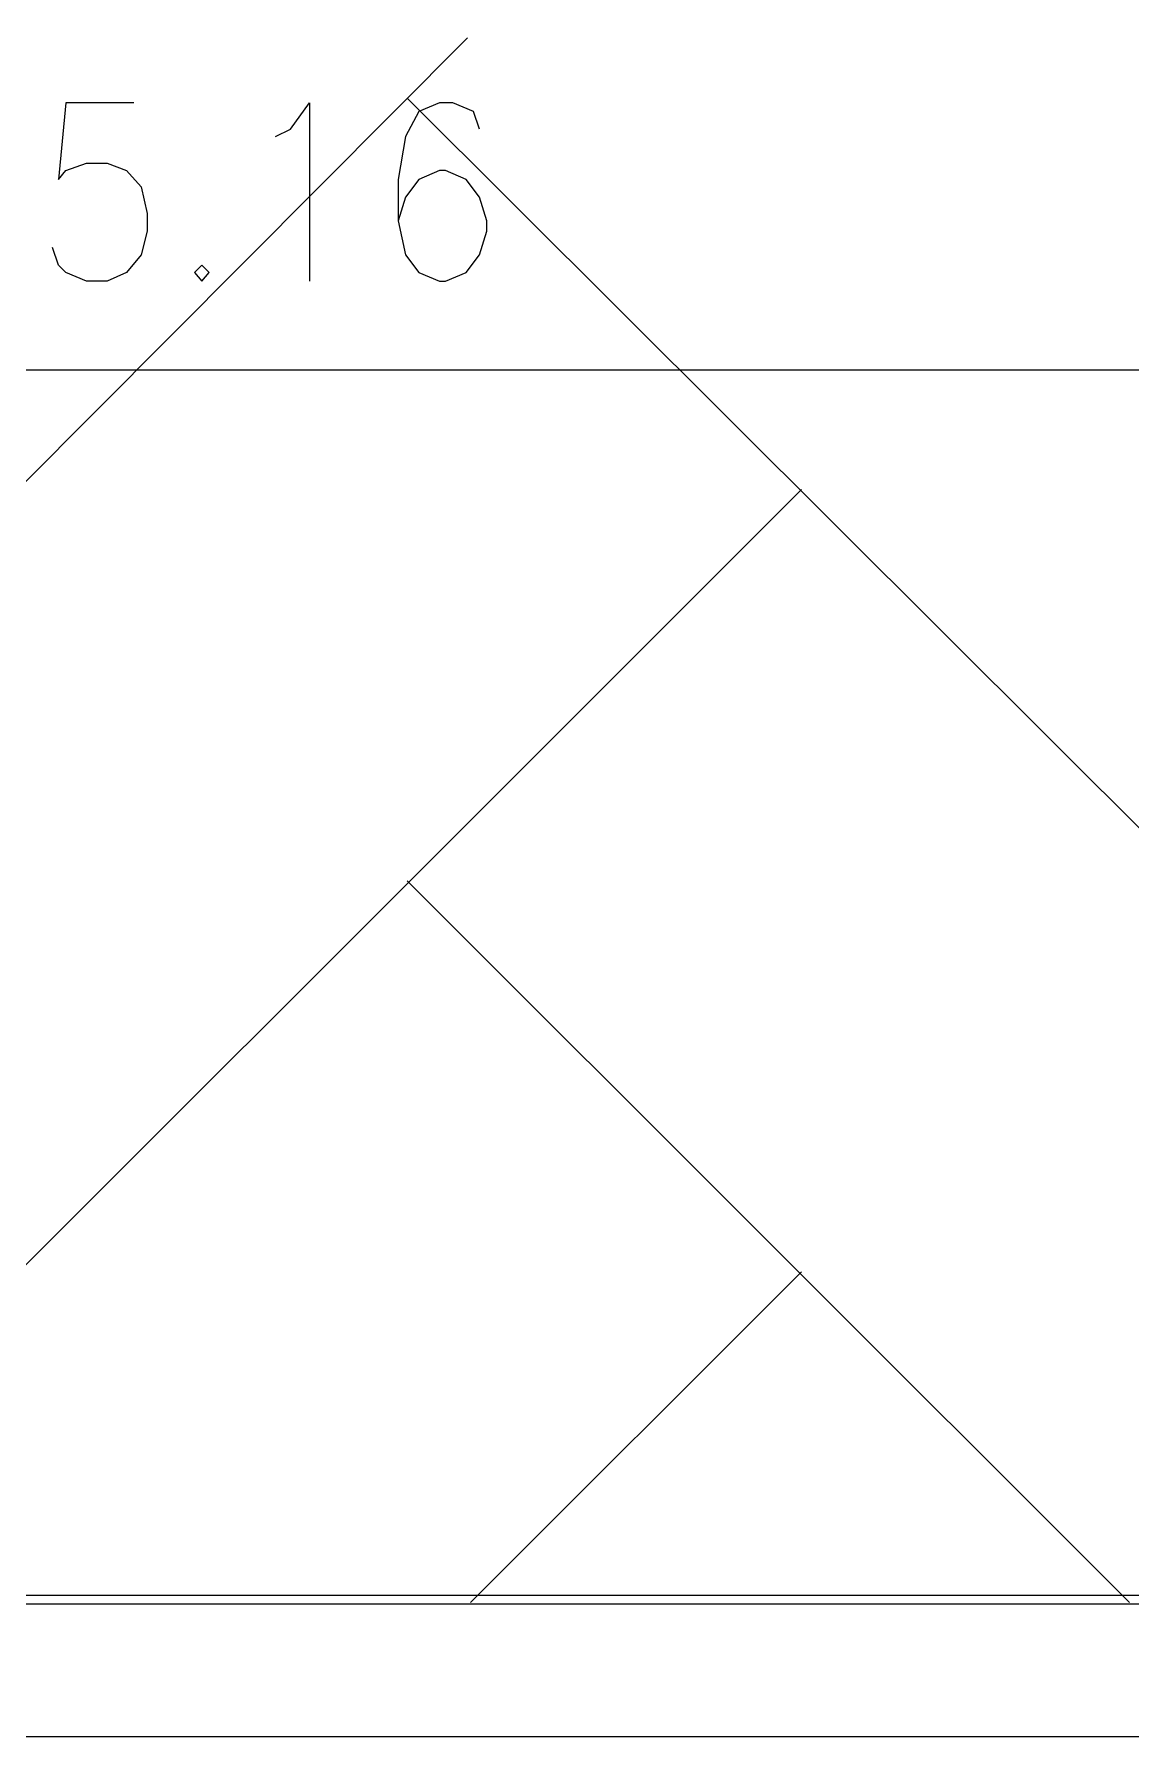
# Model space of a CAD drawing. Header units: millimetres. Extents: x 2928 to 3112, y 1220 to 1280.
# Drawn here: x 2946.932 to 2948.17, y 1236.874 to 1238.796 of the extents above; entities that cross this region are included whole.
import ezdxf

# ---------------------------------------------------------------- set-up
doc = ezdxf.new("R2010")
doc.units = ezdxf.units.MM

msp = doc.modelspace()

# ---------------------------------------------------------------- linework, layer by layer
at = {"color": 7, "linetype": 'Continuous', "lineweight": -2, "true_color": 0x000007}
for points in [[(2937.08126, 1265.3073), (2937.07792, 1267.474), (2938.98795, 1267.474), (2985.45528, 1267.474), (2985.45528, 1236.87356), (2938.98795, 1236.87356), (2937.08126, 1236.87356), (2937.08126, 1238.60692)], [(2937.23126, 1265.3073), (2937.23126, 1267.32399), (2938.98795, 1267.32399), (2985.30528, 1267.32399), (2985.30528, 1237.02356), (2938.98795, 1237.02356), (2937.22793, 1237.02356), (2937.22793, 1238.60692)]]:
    msp.add_lwpolyline(points, close=True, dxfattribs=at)
at = {"color": 9, "linetype": 'Continuous', "lineweight": 13, "true_color": 0xbababa}
for points in [[(2946.66639, 1238.03358), (2947.4214, 1238.79192), (2947.4214, 1238.79192)], [(2948.68142, 1237.39857), (2947.35307, 1238.72358), (2947.35307, 1238.72358)], [(2946.54139, 1237.02523), (2947.79808, 1238.28191), (2947.79808, 1238.28191)], [(2948.16808, 1237.02523), (2947.35307, 1237.84024), (2947.35307, 1237.84024)], [(2947.42474, 1237.02523), (2947.79808, 1237.39857), (2947.79808, 1237.39857)]]:
    msp.add_lwpolyline(points, dxfattribs=at)
at = {"color": 7, "linetype": 'Continuous', "lineweight": 20, "true_color": 0x000007}
for points in [[(2947.04473, 1238.71858), (2946.96806, 1238.71858), (2946.95973, 1238.63192), (2946.96806, 1238.64192), (2946.9914, 1238.65025), (2947.01473, 1238.65025), (2947.0364, 1238.64192), (2947.05307, 1238.62358), (2947.05973, 1238.59358), (2947.05973, 1238.57358), (2947.05307, 1238.54692), (2947.0364, 1238.52692), (2947.01473, 1238.51692), (2946.9914, 1238.51692), (2946.96806, 1238.52692), (2946.95973, 1238.53525), (2946.95306, 1238.55525)], [(2947.20473, 1238.68025), (2947.2214, 1238.68858), (2947.24307, 1238.71858), (2947.24307, 1238.51692)], [(2947.43474, 1238.68858), (2947.42807, 1238.70858), (2947.40474, 1238.71858), (2947.38974, 1238.71858), (2947.3664, 1238.70858), (2947.3514, 1238.68025), (2947.34307, 1238.63192), (2947.34307, 1238.58525), (2947.3514, 1238.54692), (2947.3664, 1238.52692), (2947.38974, 1238.51692), (2947.3964, 1238.51692), (2947.41974, 1238.52692), (2947.43474, 1238.54692), (2947.44307, 1238.57358), (2947.44307, 1238.58525), (2947.43474, 1238.61192), (2947.41974, 1238.63192), (2947.3964, 1238.64192), (2947.38974, 1238.64192), (2947.3664, 1238.63192), (2947.3514, 1238.61192), (2947.34307, 1238.58525)]]:
    msp.add_lwpolyline(points, dxfattribs=at)
msp.add_lwpolyline([(2947.1214, 1238.53525), (2947.11307, 1238.52692), (2947.1214, 1238.51692), (2947.12973, 1238.52692)], close=True, dxfattribs=at)
at = {"color": 253, "linetype": 'Continuous', "lineweight": 5, "true_color": 0x9a9a9a}
msp.add_lwpolyline([(2939.59296, 1238.41691), (2954.67317, 1238.41691), (2954.67317, 1238.41691)], dxfattribs=at)
at = {"color": 253, "linetype": 'Continuous', "lineweight": -2, "true_color": 0x9a9a9a}
msp.add_lwpolyline([(2943.29801, 1237.03356), (2986.86863, 1237.03356), (2986.86863, 1237.03356)], dxfattribs=at)

doc.saveas('drawing.dxf')
